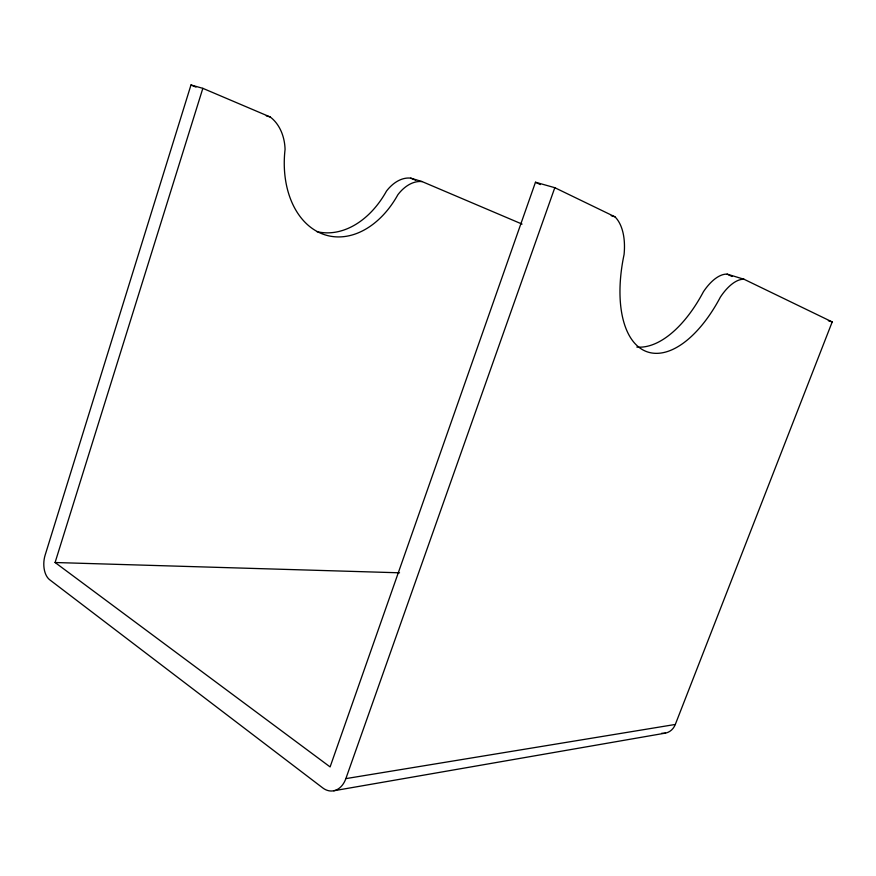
<?xml version="1.0" encoding="UTF-8"?>
<svg xmlns="http://www.w3.org/2000/svg" width="876" height="876" viewBox="0 0 876 876"><rect width="100%" height="100%" fill="white"/><g stroke="black" fill="none" stroke-linecap="round" stroke-linejoin="round"><path stroke-width="1.31" d="M522.063 224.092L422.123 181.595A38.774 25.765 -73 0 0 397.89 194.713A88.64 62.754 -76.6 0 1 321.831 233.706A88.64 62.754 -76.6 0 1 285.072 149.336A45.267 34.832 -77.2 0 0 270.224 116.99L202.838 88.334L190.979 84.983L45.136 555.121A18.878 11.322 -85.4 0 0 49.702 579.781L322.729 787.907A24.068 17.181 85 0 0 345.856 778.622L675.308 724.452L832.2 321.93L744.009 279.247L727.146 274.133A46.68 21.878 -69.8 0 0 703.45 291.697A108.46 55.166 -71.7 0 1 636.83 347.049M744.009 279.247A47.118 21.572 -69.7 0 0 720.4 297.074A109.588 54.498 -71.5 0 1 645.141 351.013A109.588 54.498 -71.5 0 1 624.073 254.533A56.907 31.394 -71.2 0 0 614.941 216.799L554.804 187.694L535.477 182.241L330.099 766.916L55.089 562.512L202.838 88.334M345.856 778.622L554.804 187.694M333.734 790.776L665.475 733.102M55.089 562.512L399.533 572.805M266.293 115.851L270.224 116.99M611.207 215.715L614.941 216.799M316.773 231.593A87.928 62.875 -76.9 0 0 386.491 191.088A38.489 25.853 -73.2 0 1 410.713 178.135L422.123 181.595M828.357 320.725L832.2 321.93M190.979 84.983L195.972 87.107M410.713 178.135L415.728 180.259M535.477 182.241L540.339 184.573M727.146 274.133L732.051 276.488M675.308 724.452A16.71 14.366 74.7 0 1 661.687 733.267"/></g></svg>
